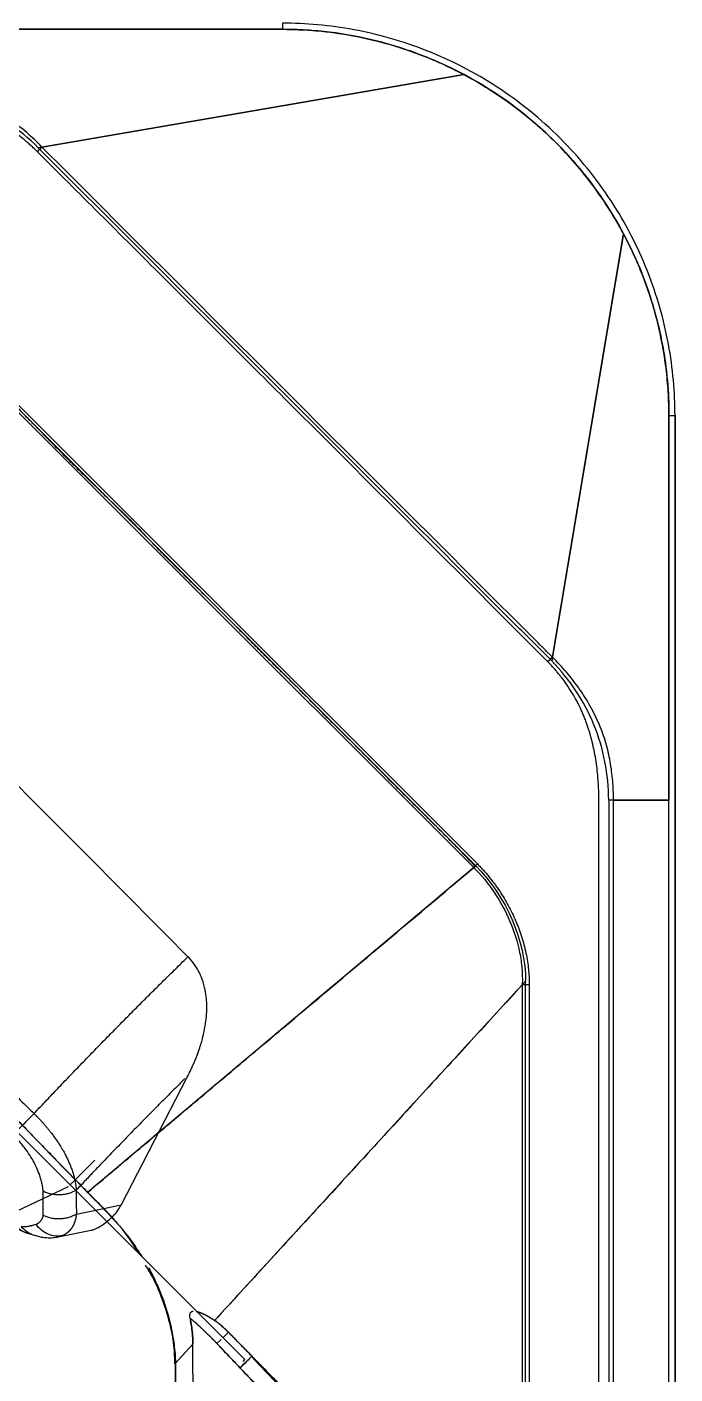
# Model space of a CAD drawing. Extents: x 956 to 1028, y 499 to 635.
# Drawn here: x 1018.44 to 1028.22, y 569.2 to 589.54 of the extents above; entities that cross this region are included whole.
import ezdxf

# ---------------------------------------------------------------- set-up
doc = ezdxf.new("R2010")
doc.units = 0
doc.header["$MEASUREMENT"] = 0
doc.layers.add('1', color=4, linetype='Continuous')

# ---------------------------------------------------------------- blocks, each defined once
blk = doc.blocks.new('2020 HS PILLOW')
at = {"layer": '1', "color": 2}
for p, q in [((-6.331, -0.101), (-6.445, -0.165)), ((-6.685, -0.383), (-6.965, -0.807)), ((-6.684, -0.383), (-6.718, -0.447)), ((-6.635, -0.82), (-7, -1.374)), ((-7.012, -1.404), (-6.358, -3.456))]:
    blk.add_line(p, q, dxfattribs=at)
at = {"layer": '1', "color": 2, "flags": 128}
for points in [[(-7.001, -0.884), (-7.011, -0.909), (-7.013, -0.916)], [(-6.377, -1.076), (-6.521, -0.932), (-6.635, -0.82)]]:
    blk.add_lwpolyline(points, dxfattribs=at)
at = {"layer": '1', "color": 2}
blk.add_arc((6.425, -4.729), 11.502, 179.6163, 180.1436, dxfattribs=at)
for points, knots in [([(-6.443, -0.166), (-6.456, -0.173), (-6.5, -0.194), (-6.565, -0.248), (-6.635, -0.313), (-6.669, -0.363), (-6.684, -0.385)], [0, 0, 0, 0, 0.1360178, 0.4531227, 0.7648096, 1, 1, 1, 1]), ([(-6.18, -0.096), (-6.222, -0.1), (-6.306, -0.106), (-6.396, -0.134), (-6.437, -0.162), (-6.443, -0.166)], [0, 0, 0, 0, 0.454798, 0.921395, 1, 1, 1, 1]), ([(-6.329, -0.103), (-6.324, -0.099), (-6.283, -0.072), (-6.193, -0.045), (-6.109, -0.039), (-6.067, -0.036)], [0, 0, 0, 0, 0.072984, 0.542572, 1, 1, 1, 1]), ([(-5.803, -0.009), (-5.83, -0.01), (-5.882, -0.01), (-5.983, -0.016), (-6.099, -0.028), (-6.207, -0.052), (-6.275, -0.076), (-6.306, -0.089), (-6.315, -0.094), (-6.317, -0.095)], [0, 0, 0, 0, 0.134155, 0.260922, 0.509099, 0.767284, 0.920658, 0.990549, 1, 1, 1, 1]), ([(-6.28, -0.218), (-6.278, -0.215), (-6.274, -0.209), (-6.269, -0.2), (-6.265, -0.192), (-6.26, -0.185), (-6.256, -0.178), (-6.252, -0.172), (-6.247, -0.165), (-6.241, -0.156), (-6.234, -0.147), (-6.227, -0.139), (-6.22, -0.131), (-6.213, -0.123), (-6.205, -0.116), (-6.198, -0.109), (-6.192, -0.104), (-6.186, -0.099), (-6.182, -0.097), (-6.18, -0.096)], [0, 0, 0, 0, 0.048239, 0.094105, 0.137612, 0.178773, 0.217603, 0.254119, 0.288334, 0.355559, 0.417313, 0.487162, 0.539223, 0.617936, 0.695814, 0.772891, 0.849237, 0.924916, 1, 1, 1, 1]), ([(-6.718, -0.447), (-6.698, -0.415), (-6.673, -0.387), (-6.616, -0.338), (-6.584, -0.319), (-6.513, -0.29), (-6.475, -0.281), (-6.396, -0.273), (-6.354, -0.275), (-6.312, -0.282)], [0, 0, 0, 0, 0.25, 0.25, 0.5, 0.5, 0.75, 0.75, 1, 1, 1, 1]), ([(-6.312, -0.282), (-6.313, -0.284), (-6.315, -0.289), (-6.318, -0.297), (-6.321, -0.304), (-6.323, -0.312), (-6.325, -0.319), (-6.326, -0.327), (-6.327, -0.334), (-6.328, -0.342), (-6.328, -0.35), (-6.328, -0.358), (-6.327, -0.368), (-6.325, -0.381), (-6.322, -0.395), (-6.317, -0.41), (-6.311, -0.425), (-6.304, -0.439), (-6.298, -0.449), (-6.295, -0.454)], [0, 0, 0, 0, 0.043075, 0.086204, 0.129425, 0.172775, 0.216288, 0.260003, 0.303954, 0.348175, 0.392703, 0.437569, 0.482807, 0.568238, 0.653695, 0.73939, 0.825535, 0.912337, 1, 1, 1, 1]), ([(-6.28, -0.218), (-6.286, -0.229), (-6.297, -0.251), (-6.307, -0.272), (-6.312, -0.282)], [0, 0, 0, 0, 0.535521, 1, 1, 1, 1]), ([(-6.635, -0.82), (-6.637, -0.816), (-6.643, -0.809), (-6.652, -0.798), (-6.66, -0.787), (-6.667, -0.776), (-6.675, -0.765), (-6.682, -0.753), (-6.688, -0.742), (-6.694, -0.731), (-6.7, -0.72), (-6.705, -0.709), (-6.71, -0.698), (-6.714, -0.687), (-6.718, -0.676), (-6.722, -0.665), (-6.725, -0.654), (-6.728, -0.643), (-6.731, -0.632), (-6.733, -0.621), (-6.735, -0.61), (-6.736, -0.599), (-6.737, -0.589), (-6.738, -0.578), (-6.738, -0.567), (-6.738, -0.557), (-6.738, -0.546), (-6.738, -0.536), (-6.737, -0.526), (-6.735, -0.516), (-6.734, -0.506), (-6.732, -0.496), (-6.73, -0.486), (-6.727, -0.476), (-6.724, -0.466), (-6.721, -0.457), (-6.719, -0.45), (-6.718, -0.447)], [0, 0, 0, 0, 0.031376, 0.062576, 0.093602, 0.124453, 0.155132, 0.185639, 0.215975, 0.24614, 0.276136, 0.305964, 0.335624, 0.365117, 0.394446, 0.423609, 0.452609, 0.481447, 0.510123, 0.538639, 0.566995, 0.595193, 0.623235, 0.65112, 0.678851, 0.706428, 0.733853, 0.761126, 0.78825, 0.815225, 0.842053, 0.868735, 0.895272, 0.921665, 0.947917, 0.974028, 1, 1, 1, 1]), ([(-6.635, -0.82), (-6.626, -0.783), (-6.612, -0.744), (-6.581, -0.686), (-6.569, -0.667), (-6.543, -0.63), (-6.528, -0.612), (-6.496, -0.578), (-6.479, -0.562), (-6.444, -0.532), (-6.426, -0.519), (-6.37, -0.483), (-6.331, -0.465), (-6.295, -0.454)], [0, 0, 0, 0, 0.25, 0.25, 0.375, 0.375, 0.5, 0.5, 0.625, 0.625, 0.75, 0.75, 1, 1, 1, 1]), ([(-6.964, -0.808), (-6.966, -0.811), (-6.985, -0.835), (-6.994, -0.862), (-7.001, -0.884)], [0, 0, 0, 0, 0.141502, 1, 1, 1, 1]), ([(-6.377, -1.076), (-6.369, -1.039), (-6.355, -1), (-6.324, -0.942), (-6.312, -0.923), (-6.285, -0.886), (-6.27, -0.868), (-6.239, -0.834), (-6.222, -0.818), (-6.186, -0.788), (-6.168, -0.775), (-6.112, -0.739), (-6.073, -0.721), (-6.037, -0.71)], [0, 0, 0, 0, 0.25, 0.25, 0.375, 0.375, 0.5, 0.5, 0.625, 0.625, 0.75, 0.75, 1, 1, 1, 1]), ([(-6.037, -0.71), (-6.033, -0.713), (-6.025, -0.72), (-6.012, -0.729), (-6, -0.739), (-5.987, -0.749), (-5.973, -0.758), (-5.96, -0.767), (-5.946, -0.777), (-5.932, -0.786), (-5.917, -0.794), (-5.902, -0.803), (-5.887, -0.812), (-5.872, -0.82), (-5.828, -0.843), (-5.751, -0.879), (-5.635, -0.92), (-5.511, -0.953), (-5.412, -0.971), (-5.342, -0.98), (-5.304, -0.985), (-5.265, -0.988), (-5.227, -0.991), (-5.188, -0.992), (-5.149, -0.993), (-5.123, -0.993), (-5.111, -0.993)], [0, 0, 0, 0, 0.019849, 0.039658, 0.059434, 0.079184, 0.098913, 0.118627, 0.138334, 0.158039, 0.177748, 0.197468, 0.217205, 0.236965, 0.256754, 0.383221, 0.508368, 0.63284, 0.755204, 0.790767, 0.826041, 0.861081, 0.895941, 0.930676, 0.965344, 1, 1, 1, 1]), ([(-7.013, -0.916), (-7.019, -0.943), (-7.032, -0.996), (-7.04, -1.071), (-7.043, -1.109)], [0, 0, 0, 0, 0.504529, 1, 1, 1, 1]), ([(-5.11, -1.442), (-5.111, -1.401), (-5.111, -1.357), (-5.112, -1.271), (-5.112, -1.228), (-5.112, -1.147), (-5.112, -1.11), (-5.111, -1.044), (-5.111, -1.016), (-5.111, -0.993)], [0, 0, 0, 0, 0.25, 0.25, 0.5, 0.5, 0.75, 0.75, 1, 1, 1, 1]), ([(-7.043, -1.109), (-7.046, -1.159), (-7.05, -1.258), (-7.024, -1.355), (-7.012, -1.404)], [0, 0, 0, 0, 0.502463, 1, 1, 1, 1]), ([(-5.11, -1.442), (-5.118, -1.442), (-5.134, -1.442), (-5.158, -1.442), (-5.182, -1.442), (-5.206, -1.441), (-5.23, -1.441), (-5.255, -1.44), (-5.28, -1.438), (-5.305, -1.437), (-5.331, -1.435), (-5.356, -1.433), (-5.382, -1.431), (-5.408, -1.428), (-5.434, -1.426), (-5.46, -1.423), (-5.486, -1.419), (-5.536, -1.413), (-5.607, -1.402), (-5.698, -1.385), (-5.783, -1.365), (-5.848, -1.347), (-5.896, -1.332), (-5.928, -1.321), (-5.961, -1.31), (-5.993, -1.297), (-6.025, -1.284), (-6.058, -1.271), (-6.089, -1.257), (-6.121, -1.242), (-6.152, -1.226), (-6.183, -1.21), (-6.213, -1.192), (-6.242, -1.175), (-6.271, -1.156), (-6.299, -1.137), (-6.326, -1.117), (-6.352, -1.097), (-6.369, -1.083), (-6.377, -1.076)], [0, 0, 0, 0, 0.015046, 0.030262, 0.045649, 0.061207, 0.076938, 0.092841, 0.108917, 0.125166, 0.141587, 0.158181, 0.174947, 0.191885, 0.208994, 0.226272, 0.243719, 0.261334, 0.325871, 0.38892, 0.450368, 0.510128, 0.535099, 0.560601, 0.586626, 0.613167, 0.640216, 0.667762, 0.695796, 0.724306, 0.75328, 0.782703, 0.812563, 0.842844, 0.873531, 0.904607, 0.936056, 0.967859, 1, 1, 1, 1]), ([(-6.346, -3.426), (-6.346, -3.387), (-6.346, -3.309), (-6.346, -3.191), (-6.346, -3.074), (-6.346, -2.957), (-6.346, -2.839), (-6.347, -2.722), (-6.348, -2.604), (-6.349, -2.487), (-6.35, -2.37), (-6.351, -2.242), (-6.353, -2.105), (-6.356, -1.958), (-6.359, -1.812), (-6.362, -1.65), (-6.366, -1.472), (-6.371, -1.275), (-6.375, -1.143), (-6.377, -1.076)], [0, 0, 0, 0, 0.050086, 0.100152, 0.150197, 0.200224, 0.250231, 0.30022, 0.350192, 0.400146, 0.450084, 0.500006, 0.563112, 0.625003, 0.68697, 0.750001, 0.831127, 0.914459, 1, 1, 1, 1]), ([(5.11, -1.442), (5.013, -1.441), (4.818, -1.439), (4.526, -1.437), (4.234, -1.435), (3.942, -1.432), (3.65, -1.43), (3.358, -1.428), (3.066, -1.427), (2.774, -1.425), (2.482, -1.424), (2.19, -1.423), (1.898, -1.421), (1.606, -1.42), (1.314, -1.42), (1.022, -1.419), (0.73, -1.419), (0.438, -1.418), (0.146, -1.418), (-0.146, -1.418), (-0.438, -1.418), (-0.73, -1.419), (-1.022, -1.419), (-1.314, -1.42), (-1.606, -1.42), (-1.898, -1.421), (-2.19, -1.423), (-2.482, -1.424), (-2.774, -1.425), (-3.066, -1.427), (-3.358, -1.428), (-3.65, -1.43), (-3.942, -1.432), (-4.234, -1.435), (-4.526, -1.437), (-4.818, -1.439), (-5.013, -1.441), (-5.11, -1.442)], [0, 0, 0, 0, 0.028576, 0.05715, 0.085725, 0.114298, 0.142871, 0.171443, 0.200015, 0.228587, 0.257158, 0.285728, 0.314298, 0.342868, 0.371438, 0.400008, 0.428577, 0.457146, 0.485715, 0.514285, 0.542854, 0.571423, 0.599992, 0.628562, 0.657132, 0.685702, 0.714272, 0.742842, 0.771413, 0.799985, 0.828557, 0.857129, 0.885702, 0.914275, 0.94285, 0.971424, 1, 1, 1, 1]), ([(-5.11, -1.442), (-5.109, -1.483), (-5.106, -1.565), (-5.103, -1.688), (-5.099, -1.811), (-5.096, -1.935), (-5.093, -2.058), (-5.09, -2.181), (-5.087, -2.305), (-5.085, -2.428), (-5.083, -2.551), (-5.081, -2.675), (-5.079, -2.798), (-5.077, -2.922), (-5.076, -3.045), (-5.075, -3.169), (-5.074, -3.292), (-5.073, -3.416), (-5.072, -3.539), (-5.072, -3.663), (-5.072, -3.787), (-5.072, -3.91), (-5.072, -4.034), (-5.073, -4.158), (-5.074, -4.281), (-5.074, -4.405), (-5.076, -4.529), (-5.077, -4.611), (-5.077, -4.652)], [0, 0, 0, 0, 0.038206, 0.076434, 0.114683, 0.152953, 0.191244, 0.229555, 0.267888, 0.306241, 0.344615, 0.383009, 0.421424, 0.459859, 0.498313, 0.536788, 0.575283, 0.613797, 0.652331, 0.690885, 0.729458, 0.76805, 0.806661, 0.845291, 0.883941, 0.922608, 0.961295, 1, 1, 1, 1]), ([(-6.358, -3.456), (-6.336, -3.521), (-6.297, -3.639), (-6.234, -3.791), (-6.179, -3.906), (-6.12, -4.016), (-6.049, -4.134), (-5.961, -4.258), (-5.866, -4.371), (-5.772, -4.466), (-5.691, -4.533), (-5.624, -4.581), (-5.562, -4.621), (-5.488, -4.661), (-5.403, -4.698), (-5.309, -4.729), (-5.199, -4.753), (-5.119, -4.756), (-5.077, -4.758)], [0, 0, 0, 0, 0.109303, 0.195512, 0.25888, 0.310903, 0.390699, 0.474501, 0.546287, 0.618154, 0.679279, 0.707051, 0.743456, 0.790702, 0.833338, 0.882273, 0.937704, 1, 1, 1, 1]), ([(-5.077, -4.758), (-3.411, -4.763), (-0.026, -4.774), (3.358, -4.763), (5.077, -4.758)], [0, 0, 0, 0, 0.492188, 1, 1, 1, 1])]:
    blk.add_open_spline(points, degree=3, knots=knots, dxfattribs=at)
blk.add_open_spline([(-6.295, -0.454), (-6.209, -0.539), (-6.123, -0.624), (-6.037, -0.71)], degree=3, dxfattribs=at)
blk = doc.blocks.new('2026 SX')
at = {"layer": '1', "color": 3}
for p, q in [((66.402, 77.364), (66.402, 77.272)), ((66.402, 77.364), (66.402, 77.272)), ((66.402, 77.364), (66.402, 77.272)), ((66.402, 77.364), (66.402, 77.272)), ((66.402, 77.272), (5.922, 77.272)), ((60.595, 77.272), (66.402, 77.272)), ((69.143, 76.588), (62.717, 75.485)), ((59.603, 74.357), (69.317, 64.642)), ((71.548, 74.183), (70.465, 67.737)), ((70.475, 67.794), (71.548, 74.183)), ((72.232, 71.442), (72.324, 71.442)), ((72.232, 71.442), (72.232, 65.635)), ((72.232, 71.442), (72.324, 71.442)), ((72.232, 71.442), (72.324, 71.442)), ((72.324, 5.922), (72.324, 71.442)), ((72.324, 71.442), (72.324, 5.922)), ((65.836, 57.192), (51.73, 71.293)), ((69.443, 68.689), (68.481, 69.652)), ((69.511, 68.756), (68.548, 69.719)), ((69.515, 68.752), (69.511, 68.756)), ((69.993, 68.275), (69.515, 68.752)), ((69.443, 68.689), (69.447, 68.685)), ((69.924, 68.207), (69.447, 68.685)), ((69.927, 68.204), (69.924, 68.207)), ((70.166, 67.964), (69.927, 68.204)), ((70.234, 68.034), (69.993, 68.275)), ((70.289, 67.841), (70.166, 67.964)), ((70.347, 67.783), (70.289, 67.841)), ((71.176, 11.729), (71.176, 65.635)), ((71.324, 65.635), (71.324, 11.729)), ((71.396, 11.729), (71.396, 65.635)), ((72.232, 11.729), (72.232, 65.635)), ((72.232, 11.729), (72.232, 65.635)), ((69.288, 64.617), (63.463, 59.715)), ((70.019, 62.849), (70.019, 48.43)), ((70.07, 48.43), (70.07, 62.904)), ((70.126, 62.849), (70.126, 48.43)), ((63.2, 59.827), (63.571, 60.199)), ((56.285, 56.561), (63.174, 59.801)), ((63.278, 59.905), (63.463, 59.715)), ((63.463, 59.715), (63.278, 59.905)), ((63.463, 59.715), (63.278, 59.905)), ((65.578, 57.613), (65.586, 57.605)), ((64.781, 57.127), (65.051, 57.423)), ((64.789, 57.135), (65.051, 57.423)), ((65.081, 48.885), (65.051, 57.423)), ((65.081, 48.885), (65.051, 57.423)), ((65.476, 57.492), (65.414, 57.433)), ((65.414, 57.433), (65.476, 57.492)), ((65.807, 57.162), (65.836, 57.192))]:
    blk.add_line(p, q, dxfattribs=at)
at = {"layer": '1', "color": 3, "flags": 128}
for points in [[(62.773, 75.495), (65.958, 76.041), (69.143, 76.588)], [(59.577, 74.328), (64.432, 69.473), (69.288, 64.617)], [(59.632, 74.384), (64.488, 69.528), (69.343, 64.673)], [(72.232, 65.635), (72.232, 68.539), (72.232, 71.442)]]:
    blk.add_lwpolyline(points, dxfattribs=at)
at = {"layer": '1', "color": 3}
for points, knots in [([(72.324, 71.442), (72.324, 71.616), (72.316, 71.794), (72.284, 72.154), (72.259, 72.336), (72.191, 72.703), (72.148, 72.887), (72.043, 73.256), (71.98, 73.44), (71.836, 73.804), (71.754, 73.985), (71.571, 74.339), (71.469, 74.513), (71.248, 74.852), (71.128, 75.016), (70.871, 75.333), (70.734, 75.485), (70.445, 75.774), (70.293, 75.911), (69.976, 76.168), (69.812, 76.288), (69.473, 76.509), (69.299, 76.611), (68.945, 76.794), (68.764, 76.876), (68.4, 77.02), (68.216, 77.083), (67.847, 77.188), (67.663, 77.231), (67.296, 77.299), (67.114, 77.324), (66.754, 77.356), (66.576, 77.364), (66.402, 77.364)], [0, 0, 0, 0, 0.0625, 0.0625, 0.125, 0.125, 0.1875, 0.1875, 0.25, 0.25, 0.3125, 0.3125, 0.375, 0.375, 0.4375, 0.4375, 0.5, 0.5, 0.5625, 0.5625, 0.625, 0.625, 0.6875, 0.6875, 0.75, 0.75, 0.8125, 0.8125, 0.875, 0.875, 0.9375, 0.9375, 1, 1, 1, 1]), ([(72.324, 71.442), (72.324, 71.616), (72.316, 71.794), (72.284, 72.154), (72.259, 72.336), (72.191, 72.703), (72.148, 72.887), (72.043, 73.256), (71.98, 73.44), (71.836, 73.804), (71.754, 73.985), (71.571, 74.339), (71.469, 74.513), (71.248, 74.852), (71.128, 75.016), (70.871, 75.333), (70.734, 75.485), (70.445, 75.774), (70.293, 75.911), (69.976, 76.168), (69.812, 76.288), (69.473, 76.509), (69.299, 76.611), (68.945, 76.794), (68.764, 76.876), (68.4, 77.02), (68.216, 77.083), (67.847, 77.188), (67.663, 77.231), (67.296, 77.299), (67.114, 77.324), (66.754, 77.356), (66.576, 77.364), (66.402, 77.364)], [0, 0, 0, 0, 0.0625, 0.0625, 0.125, 0.125, 0.1875, 0.1875, 0.25, 0.25, 0.3125, 0.3125, 0.375, 0.375, 0.4375, 0.4375, 0.5, 0.5, 0.5625, 0.5625, 0.625, 0.625, 0.6875, 0.6875, 0.75, 0.75, 0.8125, 0.8125, 0.875, 0.875, 0.9375, 0.9375, 1, 1, 1, 1]), ([(72.324, 71.442), (72.324, 71.616), (72.316, 71.794), (72.284, 72.154), (72.259, 72.336), (72.191, 72.703), (72.148, 72.887), (72.043, 73.256), (71.98, 73.44), (71.836, 73.804), (71.754, 73.985), (71.571, 74.339), (71.469, 74.513), (71.248, 74.852), (71.128, 75.016), (70.871, 75.333), (70.734, 75.485), (70.445, 75.774), (70.293, 75.911), (69.976, 76.168), (69.812, 76.288), (69.473, 76.509), (69.299, 76.611), (68.945, 76.794), (68.764, 76.876), (68.4, 77.02), (68.216, 77.083), (67.847, 77.188), (67.663, 77.231), (67.296, 77.299), (67.114, 77.324), (66.754, 77.356), (66.576, 77.364), (66.402, 77.364)], [0, 0, 0, 0, 0.0625, 0.0625, 0.125, 0.125, 0.1875, 0.1875, 0.25, 0.25, 0.3125, 0.3125, 0.375, 0.375, 0.4375, 0.4375, 0.5, 0.5, 0.5625, 0.5625, 0.625, 0.625, 0.6875, 0.6875, 0.75, 0.75, 0.8125, 0.8125, 0.875, 0.875, 0.9375, 0.9375, 1, 1, 1, 1]), ([(66.402, 77.272), (66.372, 77.272), (66.342, 77.272), (66.281, 77.272), (66.251, 77.272), (66.16, 77.272), (66.1, 77.272), (65.918, 77.272), (65.797, 77.272), (65.434, 77.272), (65.192, 77.272), (64.466, 77.272), (63.983, 77.272), (62.531, 77.272), (61.563, 77.272), (60.595, 77.272)], [0, 0, 0, 0, 0.015625, 0.015625, 0.03125, 0.03125, 0.0625, 0.0625, 0.125, 0.125, 0.25, 0.25, 0.5, 0.5, 1, 1, 1, 1]), ([(69.143, 76.588), (68.934, 76.699), (68.717, 76.798), (68.273, 76.969), (68.046, 77.041), (67.584, 77.156), (67.35, 77.2), (66.996, 77.243), (66.877, 77.254), (66.699, 77.265), (66.64, 77.268), (66.521, 77.271), (66.461, 77.272), (66.402, 77.272)], [0, 0, 0, 0, 0.25, 0.25, 0.5, 0.5, 0.75, 0.75, 0.875, 0.875, 0.9375, 0.9375, 1, 1, 1, 1]), ([(66.402, 77.272), (66.622, 77.272), (66.847, 77.26), (67.304, 77.207), (67.535, 77.166), (67.999, 77.054), (68.232, 76.983), (68.693, 76.809), (68.921, 76.706), (69.143, 76.588)], [0, 0, 0, 0, 0.25, 0.25, 0.5, 0.5, 0.75, 0.75, 1, 1, 1, 1]), ([(66.402, 77.272), (66.574, 77.272), (66.749, 77.265), (67.103, 77.233), (67.282, 77.208), (67.643, 77.142), (67.825, 77.099), (68.188, 76.995), (68.369, 76.934), (68.728, 76.792), (68.905, 76.711), (69.254, 76.531), (69.426, 76.431), (69.759, 76.213), (69.921, 76.095), (70.233, 75.842), (70.382, 75.707), (70.667, 75.422), (70.802, 75.273), (71.055, 74.961), (71.173, 74.799), (71.391, 74.466), (71.491, 74.294), (71.671, 73.945), (71.752, 73.768), (71.894, 73.409), (71.955, 73.228), (72.059, 72.865), (72.102, 72.683), (72.168, 72.322), (72.193, 72.143), (72.225, 71.789), (72.232, 71.614), (72.232, 71.442)], [0, 0, 0, 0, 0.0625, 0.0625, 0.125, 0.125, 0.1875, 0.1875, 0.25, 0.25, 0.3125, 0.3125, 0.375, 0.375, 0.4375, 0.4375, 0.5, 0.5, 0.5625, 0.5625, 0.625, 0.625, 0.6875, 0.6875, 0.75, 0.75, 0.8125, 0.8125, 0.875, 0.875, 0.9375, 0.9375, 1, 1, 1, 1]), ([(71.548, 74.183), (71.514, 74.247), (71.479, 74.31), (71.407, 74.434), (71.295, 74.618), (71.01, 75.033), (70.728, 75.361), (70.118, 75.971), (69.651, 76.317), (69.143, 76.588)], [0, 0, 0, 0, 0.0625, 0.0625, 0.125, 0.25, 0.5, 0.5, 1, 1, 1, 1]), ([(69.143, 76.588), (69.393, 76.454), (69.637, 76.301), (70.1, 75.959), (70.32, 75.769), (70.729, 75.36), (70.919, 75.14), (71.261, 74.677), (71.414, 74.433), (71.548, 74.183)], [0, 0, 0, 0, 0.25, 0.25, 0.5, 0.5, 0.75, 0.75, 1, 1, 1, 1]), ([(62.717, 75.485), (62.578, 75.624), (62.425, 75.749), (62.099, 75.967), (61.925, 76.061), (61.562, 76.211), (61.184, 76.325), (60.792, 76.364), (60.595, 76.364)], [0, 0, 0, 0, 0.25, 0.25, 0.5, 0.5, 0.75, 1, 1, 1, 1]), ([(62.773, 75.495), (62.7, 75.571), (62.624, 75.644), (62.464, 75.781), (62.381, 75.846), (62.209, 75.968), (62.121, 76.025), (61.983, 76.103), (61.937, 76.128), (61.843, 76.175), (61.795, 76.197), (61.747, 76.218)], [0, 0, 0, 0, 0.25, 0.25, 0.5, 0.5, 0.75, 0.75, 0.875, 0.875, 1, 1, 1, 1]), ([(62.704, 75.426), (62.696, 75.434), (62.68, 75.45), (62.656, 75.473), (62.631, 75.497), (62.606, 75.519), (62.581, 75.542), (62.556, 75.564), (62.53, 75.586), (62.504, 75.607), (62.447, 75.653), (62.358, 75.72), (62.233, 75.803), (62.103, 75.877), (61.996, 75.931), (61.914, 75.967), (61.86, 75.99), (61.804, 76.012), (61.748, 76.033), (61.711, 76.046), (61.692, 76.052)], [0, 0, 0, 0, 0.028238, 0.056425, 0.084564, 0.112661, 0.14072, 0.168744, 0.196739, 0.224709, 0.252658, 0.379092, 0.503576, 0.627314, 0.752482, 0.801688, 0.851018, 0.900496, 0.950149, 1, 1, 1, 1]), ([(70.465, 67.737), (70.445, 67.757), (70.425, 67.777), (70.384, 67.818), (70.324, 67.878), (70.182, 68.02), (69.9, 68.302), (69.335, 68.867), (68.204, 69.998), (65.945, 72.257), (64.008, 74.194), (62.717, 75.485)], [0, 0, 0, 0, 0.007812, 0.007812, 0.015625, 0.03125, 0.0625, 0.125, 0.25, 0.5, 1, 1, 1, 1]), ([(66.556, 71.577), (66.227, 71.906), (65.574, 72.559), (64.603, 73.53), (63.648, 74.483), (63.017, 75.114), (62.704, 75.426)], [0, 0, 0, 0, 0.256423, 0.508564, 0.756423, 1, 1, 1, 1]), ([(69.309, 64.635), (69.3, 64.645), (69.282, 64.665), (69.254, 64.695), (69.211, 64.741), (69.151, 64.804), (69.071, 64.888), (68.981, 64.98), (68.882, 65.08), (68.778, 65.184), (68.645, 65.316), (68.532, 65.428), (68.441, 65.518), (68.383, 65.575), (68.276, 65.682), (68.13, 65.828), (67.973, 65.986), (67.844, 66.116), (67.714, 66.247), (67.57, 66.392), (67.424, 66.537), (67.3, 66.659), (67.198, 66.76), (67.102, 66.855), (67.025, 66.933), (66.962, 66.998), (66.895, 67.065), (66.819, 67.142), (66.737, 67.225), (66.66, 67.302), (66.576, 67.386), (66.496, 67.464), (66.426, 67.534), (66.358, 67.601), (66.247, 67.711), (66.093, 67.865), (65.939, 68.019), (65.808, 68.151), (65.671, 68.29), (65.511, 68.451), (65.371, 68.591), (65.279, 68.682), (65.213, 68.746), (65.122, 68.836), (65.01, 68.945), (64.895, 69.058), (64.795, 69.156), (64.708, 69.243), (64.624, 69.328), (64.537, 69.418), (64.462, 69.496), (64.39, 69.572), (64.334, 69.631), (64.286, 69.682), (64.247, 69.723), (64.203, 69.768), (64.146, 69.827), (64.082, 69.891), (64.003, 69.968), (63.903, 70.065), (63.793, 70.171), (63.664, 70.294), (63.516, 70.437), (63.345, 70.605), (63.161, 70.789), (62.985, 70.967), (62.831, 71.124), (62.705, 71.254), (62.57, 71.391), (62.356, 71.611), (62.115, 71.853), (61.876, 72.09), (61.686, 72.277), (61.518, 72.441), (61.379, 72.576), (61.228, 72.724), (61.037, 72.911), (60.801, 73.147), (60.603, 73.349), (60.454, 73.503), (60.34, 73.621), (60.245, 73.72), (60.168, 73.801), (60.093, 73.879), (60.015, 73.959), (59.925, 74.052), (59.848, 74.13), (59.782, 74.196), (59.723, 74.254), (59.666, 74.31), (59.628, 74.346), (59.609, 74.363)], [0, 0, 0, 0, 0.002974, 0.005979, 0.009017, 0.016584, 0.025037, 0.034371, 0.044592, 0.055696, 0.066615, 0.085647, 0.090191, 0.094734, 0.103361, 0.123147, 0.139896, 0.152087, 0.162886, 0.180327, 0.196669, 0.207886, 0.218331, 0.227954, 0.237298, 0.242218, 0.247861, 0.2579, 0.266002, 0.273304, 0.281526, 0.292047, 0.297653, 0.303258, 0.312847, 0.331865, 0.350673, 0.360538, 0.372428, 0.393223, 0.410046, 0.415735, 0.421414, 0.430198, 0.443645, 0.455602, 0.46538, 0.47424, 0.482336, 0.491651, 0.501557, 0.505851, 0.514663, 0.519278, 0.521073, 0.527067, 0.532985, 0.538828, 0.547004, 0.557144, 0.569199, 0.580303, 0.596155, 0.613892, 0.632819, 0.652864, 0.668717, 0.6808, 0.692355, 0.710625, 0.747883, 0.76684, 0.784166, 0.806174, 0.81805, 0.826491, 0.852224, 0.876507, 0.899343, 0.913952, 0.923403, 0.935098, 0.943947, 0.947796, 0.958744, 0.96821, 0.976199, 0.982515, 0.988587, 0.994415, 1, 1, 1, 1]), ([(72.232, 71.442), (72.232, 71.501), (72.231, 71.561), (72.228, 71.68), (72.225, 71.739), (72.214, 71.917), (72.203, 72.036), (72.16, 72.39), (72.116, 72.624), (72.001, 73.086), (71.929, 73.313), (71.758, 73.757), (71.659, 73.974), (71.548, 74.183)], [0, 0, 0, 0, 0.0625, 0.0625, 0.125, 0.125, 0.25, 0.25, 0.5, 0.5, 0.75, 0.75, 1, 1, 1, 1]), ([(71.548, 74.183), (71.666, 73.961), (71.769, 73.733), (71.943, 73.272), (72.014, 73.039), (72.126, 72.575), (72.167, 72.344), (72.22, 71.887), (72.232, 71.662), (72.232, 71.442)], [0, 0, 0, 0, 0.25, 0.25, 0.5, 0.5, 0.75, 0.75, 1, 1, 1, 1]), ([(68.481, 69.652), (68.161, 69.972), (67.52, 70.614), (66.878, 71.255), (66.556, 71.577)], [0, 0, 0, 0, 0.498377, 1, 1, 1, 1]), ([(54.499, 68.749), (55.502, 67.755), (57.511, 65.765), (60.429, 62.826), (62.335, 60.872), (63.252, 59.931)], [0, 0, 0, 0, 0.341005, 0.682732, 1, 1, 1, 1]), ([(63.252, 59.931), (62.335, 60.872), (60.429, 62.826), (57.511, 65.765), (55.502, 67.755), (54.499, 68.749)], [0, 0, 0, 0, 0.3172673, 0.6589941, 1, 1, 1, 1]), ([(63.252, 59.931), (62.335, 60.872), (60.429, 62.826), (57.511, 65.765), (55.502, 67.755), (54.499, 68.749)], [0, 0, 0, 0, 0.3172673, 0.6589941, 1, 1, 1, 1]), ([(54.503, 68.745), (55.004, 68.25), (56.012, 67.254), (57.524, 65.746), (59.2, 64.063), (60.454, 62.793), (61.287, 61.945), (61.544, 61.682), (61.801, 61.421), (62.057, 61.159), (62.312, 60.898), (62.54, 60.664), (62.738, 60.461), (62.904, 60.29), (63.024, 60.167), (63.101, 60.088), (63.137, 60.051), (63.172, 60.015), (63.208, 59.978), (63.235, 59.95), (63.25, 59.935), (63.253, 59.932)], [0, 0, 0, 0, 0.170066, 0.34239, 0.515886, 0.743874, 0.773489, 0.80305, 0.832558, 0.862014, 0.891418, 0.92077, 0.940789, 0.959949, 0.978383, 0.982478, 0.986576, 0.99068, 0.994792, 0.998914, 1, 1, 1, 1]), ([(54.503, 68.745), (55.004, 68.25), (56.012, 67.254), (57.524, 65.746), (59.2, 64.063), (60.454, 62.793), (61.287, 61.945), (61.544, 61.682), (61.801, 61.421), (62.057, 61.159), (62.312, 60.898), (62.54, 60.664), (62.738, 60.461), (62.904, 60.29), (63.024, 60.167), (63.101, 60.088), (63.137, 60.051), (63.172, 60.015), (63.208, 59.978), (63.235, 59.95), (63.25, 59.935), (63.253, 59.932)], [0, 0, 0, 0, 0.170066, 0.34239, 0.515886, 0.743874, 0.773489, 0.80305, 0.832558, 0.862014, 0.891418, 0.92077, 0.940789, 0.959949, 0.978383, 0.982478, 0.986576, 0.99068, 0.994792, 0.998914, 1, 1, 1, 1]), ([(70.405, 67.725), (70.399, 67.731), (70.38, 67.751), (70.36, 67.77), (70.347, 67.783)], [0, 0, 0, 0, 0.309933, 1, 1, 1, 1]), ([(71.016, 66.72), (71.013, 66.731), (71.006, 66.752), (70.995, 66.783), (70.983, 66.815), (70.972, 66.846), (70.96, 66.877), (70.947, 66.908), (70.934, 66.938), (70.921, 66.968), (70.892, 67.034), (70.843, 67.133), (70.77, 67.262), (70.689, 67.386), (70.618, 67.481), (70.562, 67.55), (70.525, 67.595), (70.486, 67.639), (70.446, 67.683), (70.418, 67.711), (70.405, 67.725)], [0, 0, 0, 0, 0.028231, 0.056394, 0.084493, 0.112533, 0.140518, 0.168452, 0.196341, 0.224189, 0.251999, 0.378027, 0.50259, 0.626388, 0.752195, 0.801547, 0.850979, 0.900516, 0.950182, 1, 1, 1, 1]), ([(70.475, 67.794), (70.471, 67.797), (70.465, 67.804), (70.456, 67.812), (70.448, 67.82), (70.44, 67.828), (70.429, 67.839), (70.421, 67.847), (70.417, 67.851)], [0, 0, 0, 0, 0.171227, 0.34247, 0.44128, 0.57397, 0.767074, 1, 1, 1, 1]), ([(71.324, 65.635), (71.324, 65.829), (71.286, 66.217), (71.174, 66.591), (71.028, 66.95), (70.937, 67.122), (70.723, 67.447), (70.601, 67.598), (70.465, 67.737)], [0, 0, 0, 0, 0.25, 0.5, 0.5, 0.75, 0.75, 1, 1, 1, 1]), ([(71.183, 66.774), (71.163, 66.822), (71.141, 66.869), (71.095, 66.963), (71.071, 67.009), (70.995, 67.145), (70.939, 67.233), (70.819, 67.403), (70.755, 67.486), (70.62, 67.645), (70.549, 67.721), (70.475, 67.794)], [0, 0, 0, 0, 0.125, 0.125, 0.25, 0.25, 0.5, 0.5, 0.75, 0.75, 1, 1, 1, 1]), ([(71.176, 65.635), (71.176, 65.649), (71.176, 65.675), (71.175, 65.714), (71.174, 65.753), (71.173, 65.792), (71.171, 65.831), (71.169, 65.87), (71.164, 65.942), (71.156, 66.047), (71.139, 66.185), (71.117, 66.321), (71.095, 66.43), (71.076, 66.51), (71.062, 66.564), (71.048, 66.617), (71.033, 66.669), (71.022, 66.703), (71.016, 66.72)], [0, 0, 0, 0, 0.035785, 0.071481, 0.107092, 0.14262, 0.17807, 0.213444, 0.248745, 0.375433, 0.500186, 0.627147, 0.751405, 0.802185, 0.852418, 0.90212, 0.951308, 1, 1, 1, 1]), ([(71.396, 65.635), (71.396, 65.733), (71.392, 65.83), (71.376, 66.024), (71.363, 66.121), (71.329, 66.312), (71.307, 66.407), (71.253, 66.593), (71.22, 66.685), (71.183, 66.774)], [0, 0, 0, 0, 0.25, 0.25, 0.5, 0.5, 0.75, 0.75, 1, 1, 1, 1]), ([(72.232, 65.635), (72.128, 65.635), (72, 65.635), (71.696, 65.635), (71.52, 65.635), (71.324, 65.635)], [0, 0, 0, 0, 0.5, 0.5, 1, 1, 1, 1]), ([(71.396, 65.635), (71.576, 65.635), (71.736, 65.635), (72.015, 65.635), (72.134, 65.635), (72.232, 65.635)], [0, 0, 0, 0, 0.5, 0.5, 1, 1, 1, 1]), ([(69.343, 64.673), (69.351, 64.665), (69.367, 64.649), (69.39, 64.625), (69.412, 64.601), (69.435, 64.576), (69.457, 64.552), (69.479, 64.527), (69.5, 64.501), (69.521, 64.475), (69.542, 64.449), (69.563, 64.423), (69.583, 64.396), (69.604, 64.369), (69.623, 64.342), (69.643, 64.315), (69.68, 64.261), (69.731, 64.181), (69.795, 64.072), (69.854, 63.96), (69.908, 63.844), (69.957, 63.727), (70, 63.606), (70.037, 63.484), (70.069, 63.359), (70.094, 63.233), (70.108, 63.131), (70.116, 63.054), (70.12, 63.003), (70.123, 62.951), (70.125, 62.9), (70.125, 62.866), (70.126, 62.849)], [0, 0, 0, 0, 0.01628, 0.032568, 0.048869, 0.065184, 0.081515, 0.097867, 0.11424, 0.130638, 0.147064, 0.163519, 0.180007, 0.19653, 0.21309, 0.22969, 0.246333, 0.308443, 0.370644, 0.433019, 0.495322, 0.558163, 0.620606, 0.683905, 0.746649, 0.810274, 0.873159, 0.898759, 0.924229, 0.949584, 0.974837, 1, 1, 1, 1]), ([(69.317, 64.642), (68.823, 64.226), (67.848, 63.405), (66.381, 62.171), (64.924, 60.944), (63.948, 60.123), (63.463, 59.715)], [0, 0, 0, 0, 0.2532659, 0.5, 0.7515541, 1, 1, 1, 1]), ([(69.317, 64.642), (68.823, 64.226), (67.848, 63.405), (66.381, 62.171), (64.924, 60.944), (63.948, 60.123), (63.463, 59.715)], [0, 0, 0, 0, 0.253266, 0.5, 0.751554, 1, 1, 1, 1]), ([(63.463, 59.715), (63.713, 59.925), (63.96, 60.133), (64.452, 60.547), (64.697, 60.753), (65.185, 61.164), (65.429, 61.369), (65.916, 61.779), (66.159, 61.983), (66.888, 62.597), (67.374, 63.006), (68.346, 63.824), (68.832, 64.233), (69.317, 64.642)], [0, 0, 0, 0, 0.125, 0.125, 0.25, 0.25, 0.375, 0.375, 0.5, 0.5, 0.75, 0.75, 1, 1, 1, 1]), ([(69.288, 64.617), (69.404, 64.502), (69.509, 64.374), (69.691, 64.102), (69.77, 63.957), (69.898, 63.655), (69.948, 63.498), (69.996, 63.257), (70.008, 63.176), (70.021, 63.013), (70.023, 62.93), (70.019, 62.849)], [0, 0, 0, 0, 0.25, 0.25, 0.5, 0.5, 0.75, 0.75, 0.875, 0.875, 1, 1, 1, 1]), ([(70.07, 62.904), (69.812, 62.622), (69.295, 62.059), (68.519, 61.211), (67.739, 60.359), (66.956, 59.504), (66.169, 58.645), (65.644, 58.071), (65.381, 57.783)], [0, 0, 0, 0, 0.1648106, 0.330365, 0.4966623, 0.6637013, 0.8314809, 1, 1, 1, 1]), ([(70.019, 62.849), (69.761, 62.567), (69.244, 62.002), (68.468, 61.155), (67.589, 60.195), (66.56, 59.071), (65.79, 58.23), (65.381, 57.783)], [0, 0, 0, 0, 0.166943, 0.334197, 0.501762, 0.735369, 1, 1, 1, 1]), ([(63.278, 59.906), (63.279, 59.905), (63.291, 59.893), (63.331, 59.852), (63.392, 59.789), (63.441, 59.738), (63.463, 59.715)], [0, 0, 0, 0, 0.0049909, 0.1988825, 0.6443927, 1, 1, 1, 1]), ([(63.278, 59.906), (63.279, 59.905), (63.291, 59.893), (63.337, 59.845), (63.407, 59.773), (63.482, 59.696), (63.546, 59.63), (63.617, 59.557), (63.705, 59.466), (63.801, 59.367), (63.86, 59.299), (63.888, 59.268)], [0, 0, 0, 0, 0.0015, 0.059785, 0.22413, 0.345408, 0.424697, 0.534466, 0.69285, 0.855677, 1, 1, 1, 1]), ([(63.463, 59.715), (63.475, 59.704), (63.496, 59.683), (63.537, 59.643), (63.583, 59.597), (63.639, 59.54), (63.694, 59.484), (63.742, 59.434), (63.781, 59.393), (63.813, 59.359), (63.851, 59.316), (63.879, 59.283), (63.894, 59.265)], [0, 0, 0, 0, 0.078171, 0.140233, 0.277541, 0.393897, 0.520676, 0.65816, 0.725701, 0.793027, 0.884123, 1, 1, 1, 1]), ([(64.232, 58.795), (64.216, 58.824), (64.11, 59.01), (63.857, 59.325), (63.596, 59.583), (63.463, 59.715)], [0, 0, 0, 0, 0.083843, 0.532606, 1, 1, 1, 1]), ([(63.894, 59.265), (63.915, 59.241), (63.957, 59.193), (64.016, 59.121), (64.072, 59.05), (64.126, 58.978), (64.178, 58.905), (64.228, 58.831), (64.263, 58.777), (64.281, 58.748), (64.283, 58.744)], [0, 0, 0, 0, 0.148229, 0.289323, 0.430074, 0.568264, 0.703521, 0.840935, 0.980408, 1, 1, 1, 1]), ([(64.781, 57.127), (64.777, 57.232), (64.768, 57.448), (64.7, 57.775), (64.591, 58.108), (64.472, 58.393), (64.373, 58.556), (64.338, 58.614)], [0, 0, 0, 0, 0.2006258, 0.4125833, 0.6358872, 0.8700809, 1, 1, 1, 1]), ([(64.379, 58.583), (64.379, 58.583), (64.397, 58.552), (64.429, 58.489), (64.477, 58.394), (64.521, 58.297), (64.57, 58.182), (64.622, 58.042), (64.672, 57.883), (64.714, 57.721), (64.745, 57.567), (64.767, 57.419), (64.783, 57.277), (64.787, 57.183), (64.789, 57.135)], [0, 0, 0, 0, 0.000255, 0.07054, 0.139086, 0.20955, 0.282072, 0.386726, 0.50438, 0.610022, 0.718633, 0.813657, 0.905731, 1, 1, 1, 1]), ([(65.008, 57.818), (65.006, 57.829), (65.003, 57.85), (65.004, 57.877), (65.012, 57.897), (65.023, 57.908), (65.035, 57.916), (65.045, 57.918), (65.049, 57.919)], [0, 0, 0, 0, 0.253098, 0.505428, 0.632842, 0.758208, 0.88143, 1, 1, 1, 1]), ([(65.008, 57.818), (65.006, 57.83), (65.003, 57.846), (65.004, 57.868), (65.006, 57.882), (65.012, 57.896), (65.022, 57.907), (65.034, 57.915), (65.045, 57.92), (65.052, 57.919), (65.054, 57.919)], [0, 0, 0, 0, 0.266477, 0.37985, 0.482491, 0.602317, 0.717342, 0.829497, 0.952776, 1, 1, 1, 1]), ([(65.051, 57.423), (65.051, 57.431), (65.051, 57.448), (65.05, 57.473), (65.049, 57.498), (65.048, 57.523), (65.046, 57.549), (65.044, 57.575), (65.042, 57.601), (65.039, 57.627), (65.035, 57.66), (65.03, 57.698), (65.023, 57.738), (65.016, 57.778), (65.011, 57.804), (65.008, 57.818)], [0, 0, 0, 0, 0.062604, 0.125655, 0.189162, 0.253137, 0.317588, 0.382525, 0.447959, 0.513897, 0.580351, 0.695832, 0.804726, 0.888866, 1, 1, 1, 1]), ([(65.414, 57.433), (65.403, 57.444), (65.382, 57.466), (65.349, 57.499), (65.316, 57.533), (65.283, 57.565), (65.25, 57.598), (65.216, 57.63), (65.182, 57.662), (65.148, 57.694), (65.113, 57.725), (65.078, 57.757), (65.044, 57.787), (65.02, 57.808), (65.008, 57.818)], [0, 0, 0, 0, 0.0833188, 0.1666222, 0.2499155, 0.3332042, 0.4164938, 0.4997896, 0.5830971, 0.6664217, 0.7497689, 0.8331441, 0.9165526, 1, 1, 1, 1]), ([(65.008, 57.818), (65.011, 57.802), (65.018, 57.769), (65.029, 57.704), (65.039, 57.635), (65.045, 57.569), (65.049, 57.519), (65.05, 57.48), (65.051, 57.447), (65.051, 57.43), (65.051, 57.423)], [0, 0, 0, 0, 0.125015, 0.249999, 0.499986, 0.646607, 0.75, 0.874981, 0.944186, 1, 1, 1, 1]), ([(65.1, 57.918), (65.103, 57.917), (65.116, 57.915), (65.139, 57.909), (65.176, 57.896), (65.223, 57.875), (65.277, 57.847), (65.33, 57.815), (65.363, 57.793), (65.38, 57.782)], [0, 0, 0, 0, 0.034859, 0.126056, 0.228097, 0.411322, 0.614078, 0.80704, 1, 1, 1, 1]), ([(65.112, 57.915), (65.115, 57.915), (65.124, 57.913), (65.142, 57.908), (65.193, 57.89), (65.275, 57.85), (65.343, 57.806), (65.38, 57.782)], [0, 0, 0, 0, 0.023679, 0.100142, 0.183388, 0.5562, 1, 1, 1, 1]), ([(65.381, 57.783), (65.386, 57.78), (65.395, 57.773), (65.409, 57.762), (65.423, 57.752), (65.44, 57.738), (65.46, 57.722), (65.492, 57.695), (65.523, 57.667), (65.554, 57.637), (65.57, 57.621), (65.578, 57.613)], [0, 0, 0, 0, 0.067385, 0.13519, 0.20343, 0.27212, 0.383509, 0.497096, 0.753127, 0.867052, 1, 1, 1, 1]), ([(65.381, 57.783), (65.392, 57.775), (65.414, 57.758), (65.458, 57.725), (65.51, 57.679), (65.553, 57.638), (65.575, 57.616), (65.578, 57.613)], [0, 0, 0, 0, 0.1595566, 0.3190614, 0.6381197, 0.9571581, 1, 1, 1, 1]), ([(65.586, 57.605), (65.583, 57.601), (65.576, 57.592), (65.544, 57.56), (65.516, 57.532), (65.506, 57.522)], [0, 0, 0, 0, 0.4010796, 0.7953454, 1, 1, 1, 1]), ([(65.506, 57.522), (65.516, 57.532), (65.544, 57.56), (65.576, 57.592), (65.583, 57.601), (65.586, 57.605)], [0, 0, 0, 0, 0.204655, 0.59892, 1, 1, 1, 1]), ([(69.798, 48.43), (69.798, 48.562), (69.798, 48.825), (69.798, 49.22), (69.798, 49.616), (69.798, 50.011), (69.798, 50.406), (69.798, 50.802), (69.799, 51.111), (69.798, 51.333), (69.797, 51.467), (69.793, 51.6), (69.788, 51.729), (69.78, 51.856), (69.771, 51.979), (69.76, 52.1), (69.746, 52.218), (69.731, 52.334), (69.713, 52.447), (69.691, 52.566), (69.661, 52.703), (69.617, 52.869), (69.553, 53.067), (69.46, 53.293), (69.331, 53.542), (69.193, 53.763), (69.061, 53.951), (68.948, 54.099), (68.833, 54.241), (68.717, 54.378), (68.601, 54.509), (68.484, 54.635), (68.367, 54.755), (68.252, 54.873), (68.139, 54.989), (68.028, 55.103), (67.92, 55.215), (67.813, 55.324), (67.709, 55.43), (67.608, 55.535), (67.508, 55.637), (67.295, 55.856), (66.964, 56.195), (66.511, 56.659), (66.048, 57.133), (65.736, 57.452), (65.578, 57.613)], [0, 0, 0, 0, 0.035841, 0.071683, 0.107528, 0.143377, 0.179228, 0.215081, 0.250922, 0.263315, 0.275491, 0.287547, 0.299343, 0.310822, 0.322036, 0.333044, 0.343863, 0.354488, 0.364897, 0.37507, 0.387457, 0.403181, 0.422239, 0.444709, 0.470671, 0.500005, 0.517858, 0.535417, 0.5527, 0.569693, 0.586366, 0.602712, 0.618756, 0.634519, 0.649988, 0.665146, 0.67999, 0.694525, 0.708756, 0.722683, 0.736309, 0.749633, 0.810248, 0.87216, 0.935413, 1, 1, 1, 1]), ([(69.798, 48.43), (69.798, 48.561), (69.798, 48.824), (69.798, 49.217), (69.798, 49.611), (69.798, 50.005), (69.798, 50.399), (69.798, 50.793), (69.799, 51.099), (69.798, 51.307), (69.798, 51.415), (69.796, 51.524), (69.792, 51.633), (69.786, 51.754), (69.78, 51.864), (69.771, 51.984), (69.761, 52.084), (69.75, 52.185), (69.737, 52.289), (69.717, 52.425), (69.686, 52.593), (69.64, 52.791), (69.572, 53.016), (69.474, 53.264), (69.339, 53.529), (69.177, 53.788), (69.009, 54.021), (68.858, 54.213), (68.729, 54.364), (68.628, 54.479), (68.555, 54.558), (68.487, 54.631), (68.412, 54.709), (68.32, 54.803), (68.229, 54.897), (68.138, 54.991), (68.046, 55.084), (67.92, 55.215), (67.707, 55.433), (67.38, 55.768), (66.959, 56.2), (66.502, 56.668), (66.127, 57.052), (65.868, 57.317), (65.746, 57.441), (65.67, 57.519), (65.624, 57.566), (65.593, 57.597), (65.578, 57.613)], [0, 0, 0, 0, 0.035705, 0.071412, 0.107122, 0.142834, 0.17855, 0.214268, 0.249974, 0.262014, 0.270806, 0.279462, 0.291637, 0.300358, 0.312469, 0.321561, 0.333316, 0.339744, 0.349216, 0.361746, 0.37731, 0.395839, 0.417301, 0.441784, 0.469409, 0.500048, 0.527375, 0.550467, 0.569302, 0.58384, 0.594081, 0.600041, 0.612521, 0.625013, 0.63752, 0.650029, 0.662535, 0.675033, 0.702119, 0.750026, 0.808887, 0.875013, 0.937506, 0.962504, 0.981252, 0.987497, 0.993757, 1, 1, 1, 1]), ([(65.761, 57.066), (65.703, 57.127), (65.617, 57.219), (65.518, 57.322), (65.467, 57.377), (65.438, 57.407), (65.421, 57.425), (65.414, 57.433)], [0, 0, 0, 0, 0.5, 0.75, 0.85, 0.941738, 1, 1, 1, 1]), ([(65.414, 57.433), (65.423, 57.423), (65.447, 57.397), (65.493, 57.349), (65.57, 57.267), (65.662, 57.171), (65.732, 57.097), (65.761, 57.066)], [0, 0, 0, 0, 0.077564, 0.21181, 0.395405, 0.744417, 1, 1, 1, 1]), ([(64.783, 57.237), (64.783, 57.236), (64.787, 57.193), (64.788, 57.096), (64.789, 56.941), (64.789, 56.782), (64.789, 56.621), (64.79, 56.474), (64.79, 56.345), (64.79, 56.237), (64.79, 56.142), (64.791, 56.038), (64.791, 55.925), (64.791, 55.803), (64.793, 55.446), (64.794, 54.849), (64.796, 54.018), (64.798, 53.203), (64.8, 52.398), (64.802, 51.598), (64.804, 50.777), (64.806, 50.227), (64.807, 49.95)], [0, 0, 0, 0, 0.000189, 0.018053, 0.039614, 0.064274, 0.083531, 0.105662, 0.124961, 0.136753, 0.149792, 0.164076, 0.179605, 0.196387, 0.214443, 0.326632, 0.442038, 0.556413, 0.662277, 0.773415, 0.88597, 1, 1, 1, 1]), ([(65.934, 57.237), (65.933, 57.236), (65.928, 57.23), (65.91, 57.211), (65.898, 57.198), (65.866, 57.167), (65.848, 57.149), (65.807, 57.109), (65.784, 57.088), (65.761, 57.066)], [0, 0, 0, 0, 0.25, 0.25, 0.5, 0.5, 0.75, 0.75, 1, 1, 1, 1]), ([(65.761, 57.066), (65.784, 57.088), (65.807, 57.109), (65.848, 57.149), (65.866, 57.167), (65.898, 57.198), (65.91, 57.211), (65.928, 57.23), (65.933, 57.236), (65.934, 57.237)], [0, 0, 0, 0, 0.25, 0.25, 0.5, 0.5, 0.75, 0.75, 1, 1, 1, 1]), ([(65.934, 57.237), (66.028, 57.138), (66.201, 56.956), (66.434, 56.709), (66.667, 56.463), (66.903, 56.213), (67.079, 56.027), (67.161, 55.94)], [0, 0, 0, 0, 0.230409, 0.42089, 0.571429, 0.798814, 1, 1, 1, 1]), ([(65.934, 57.237), (65.984, 57.184), (66.093, 57.069), (66.373, 56.773), (66.732, 56.394), (67.032, 56.077), (67.161, 55.94)], [0, 0, 0, 0, 0.1228724, 0.266532, 0.6838792, 1, 1, 1, 1]), ([(64.788, 57.127), (64.788, 57.12), (64.788, 57.086), (64.789, 57.019), (64.789, 56.925), (64.789, 56.833), (64.789, 56.654), (64.79, 56.408), (64.791, 56.05), (64.792, 55.573), (64.794, 54.959), (64.797, 54.005), (64.8, 52.335), (64.804, 50.904), (64.807, 49.95)], [0, 0, 0, 0, 0.0030058, 0.0142568, 0.027932, 0.0421744, 0.0528561, 0.1027048, 0.1451811, 0.2024051, 0.3021053, 0.4018046, 0.6012025, 1, 1, 1, 1]), ([(64.807, 49.95), (64.805, 50.548), (64.802, 51.745), (64.799, 53.19), (64.796, 54.387), (64.795, 55.134), (64.792, 55.781), (64.791, 56.227), (64.79, 56.562), (64.79, 56.787), (64.79, 56.877), (64.79, 56.946), (64.79, 56.998), (64.79, 57.059), (64.789, 57.104), (64.789, 57.127)], [0, 0, 0, 0, 0.2501445, 0.5002319, 0.6039977, 0.7503916, 0.8126722, 0.8744167, 0.9368602, 0.9526686, 0.9684453, 0.9743867, 0.9813662, 0.9902399, 1, 1, 1, 1]), ([(66.988, 55.769), (66.889, 55.874), (66.685, 56.09), (66.361, 56.433), (66.05, 56.76), (65.846, 56.976), (65.761, 57.066)], [0, 0, 0, 0, 0.241713, 0.5, 0.793122, 1, 1, 1, 1]), ([(65.761, 57.066), (65.815, 57.009), (65.95, 56.867), (66.179, 56.625), (66.442, 56.347), (66.716, 56.056), (66.896, 55.866), (66.988, 55.769)], [0, 0, 0, 0, 0.132063, 0.327988, 0.560938, 0.774872, 1, 1, 1, 1])]:
    blk.add_open_spline(points, degree=3, knots=knots, dxfattribs=at)
for points in [[(62.704, 75.426), (62.728, 75.45), (62.751, 75.473), (62.773, 75.495)], [(66.622, 71.644), (65.339, 72.927), (64.056, 74.211), (62.773, 75.495)], [(68.548, 69.719), (67.906, 70.36), (67.264, 71.002), (66.622, 71.644)], [(70.359, 67.909), (70.317, 67.951), (70.275, 67.993), (70.234, 68.034)], [(70.417, 67.851), (70.397, 67.871), (70.378, 67.89), (70.359, 67.909)], [(70.405, 67.725), (70.429, 67.749), (70.452, 67.772), (70.475, 67.794)], [(69.343, 64.673), (69.325, 64.654), (69.306, 64.635), (69.288, 64.617)], [(69.317, 64.642), (69.784, 64.176), (70.07, 63.515), (70.07, 62.904)], [(70.126, 62.849), (70.089, 62.849), (70.052, 62.849), (70.019, 62.849)], [(65.414, 57.433), (65.285, 57.567), (65.15, 57.696), (65.008, 57.818)], [(65.586, 57.605), (65.583, 57.607), (65.581, 57.61), (65.578, 57.613)], [(64.789, 57.127), (64.789, 57.13), (64.789, 57.133), (64.789, 57.135)]]:
    blk.add_open_spline(points, degree=3, dxfattribs=at)
at = {"layer": '1', "color": 3, "rotation": 135}
blk.add_blockref('2020 HS PILLOW', (58.022, 63.498), dxfattribs=at)

msp = doc.modelspace()

# ---------------------------------------------------------------- block references
at = {"layer": '1'}
msp.add_blockref('2026 SX', (955.896, 512.227), dxfattribs=at)

doc.saveas('drawing.dxf')
